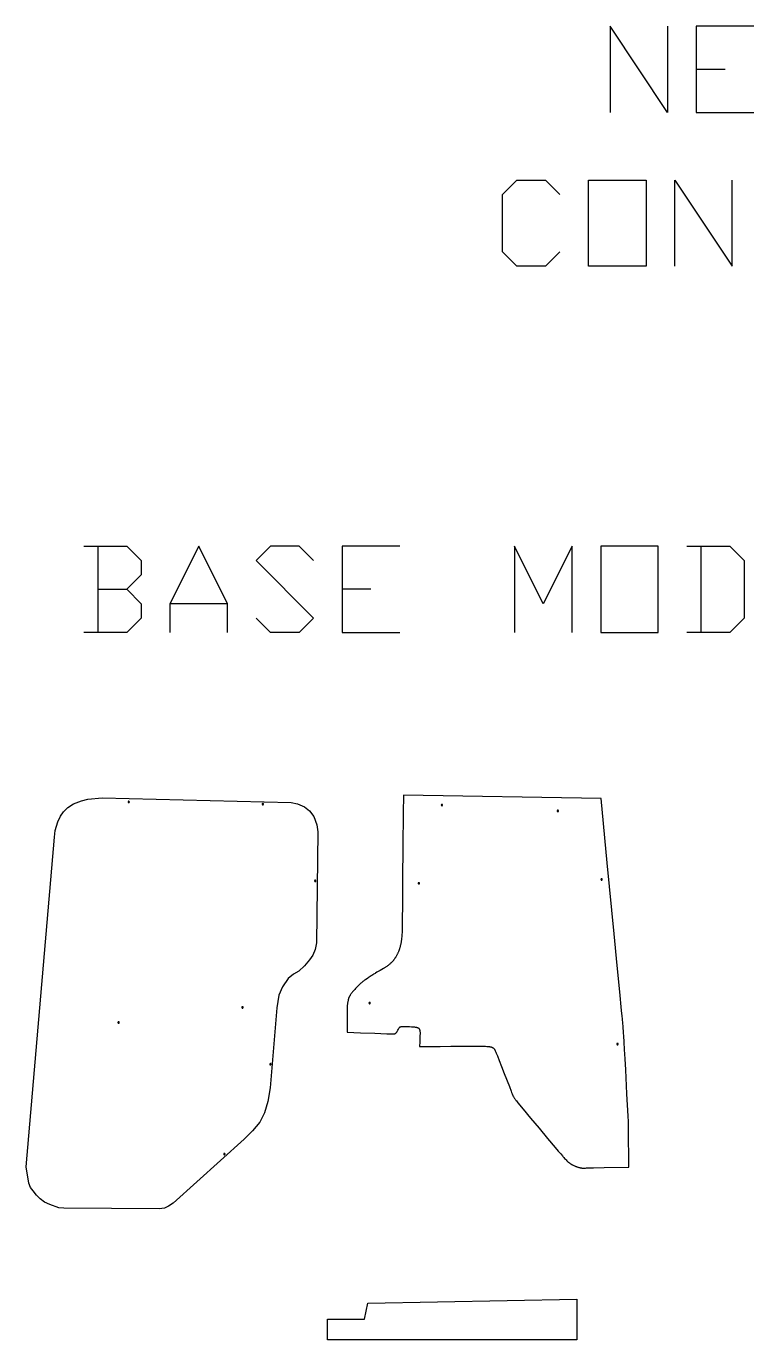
# Model space of a CAD drawing. Extents: x 0 to 7869, y -7620 to 8.
# Drawn here: x 1270 to 3415, y -3866 to 8 of the extents above; entities that cross this region are included whole.
import ezdxf

# ---------------------------------------------------------------- set-up
doc = ezdxf.new("R2010")
doc.units = 0
doc.layers.add('Default_Layer', color=1, linetype='CONTINUOUS')

msp = doc.modelspace()

# ---------------------------------------------------------------- linework, layer by layer
at = {"layer": 'Default_Layer'}
for points in [[(3161, 8), (3161, -246), (2991.7, 8), (2991.7, -246)], [(3415, 8), (3245.7, 8), (3245.7, -246), (3415, -246)], [(3330.3, -119), (3245.7, -119)], [(2843.5, -657.2), (2801.2, -699.5), (2716.5, -699.5), (2674.2, -657.2), (2674.2, -487.9), (2716.5, -445.5), (2801.2, -445.5), (2843.5, -487.9)], [(3182.2, -699.5), (3182.2, -445.5), (3351.5, -699.5), (3351.5, -445.5)], [(1439.9, -1525.4), (1566.9, -1525.4), (1609.2, -1567.8), (1609.2, -1610.1), (1566.9, -1652.4)], [(1482.2, -1779.4), (1482.2, -1525.4)], [(1863.2, -1779.4), (1863.2, -1694.8), (1778.5, -1525.4), (1693.9, -1694.8), (1693.9, -1779.4)], [(2117.2, -1567.8), (2074.9, -1525.4), (1990.2, -1525.4), (1947.9, -1567.8), (2117.2, -1737.1), (2074.9, -1779.4), (1990.2, -1779.4), (1947.9, -1737.1)], [(2371.2, -1525.4), (2201.9, -1525.4), (2201.9, -1779.4), (2371.2, -1779.4)], [(2879.2, -1779.4), (2879.2, -1525.4), (2794.5, -1694.8), (2709.9, -1525.4), (2709.9, -1779.4)], [(3217.9, -1525.4), (3344.9, -1525.4), (3387.2, -1567.8), (3387.2, -1737.1), (3344.9, -1779.4), (3217.9, -1779.4)], [(3260.2, -1779.4), (3260.2, -1525.4)], [(1482.2, -1652.4), (1566.9, -1652.4), (1609.2, -1694.8), (1609.2, -1737.1), (1566.9, -1779.4), (1439.9, -1779.4)], [(2286.5, -1652.4), (2201.9, -1652.4)], [(1863.2, -1694.8), (1693.9, -1694.8)]]:
    msp.add_lwpolyline(points, dxfattribs=at)
for points in [[(2928.2, -699.5), (2928.2, -445.5), (3097.5, -445.5), (3097.5, -699.5), (2928.2, -699.5)], [(2963.9, -1779.4), (3133.2, -1779.4), (3133.2, -1525.4), (2963.9, -1525.4), (2963.9, -1779.4)], [(1912.6, -3274.5), (1703.5, -3462.4), (1689.7, -3471.7), (1677.7, -3477.6), (1662.1, -3479.3), (1380.9, -3477.5), (1366.4, -3476.1), (1339.5, -3466.8), (1323.8, -3459.8), (1311.3, -3450.3), (1300.4, -3439.1), (1290.3, -3426.8), (1283, -3416.1), (1277.7, -3403.6), (1270.2, -3356.1), (1353.5, -2383.1), (1355.2, -2363.3), (1363.2, -2338.4), (1370.7, -2321.4), (1380.4, -2308.4), (1392.7, -2296.4), (1409.8, -2284.8), (1433.2, -2276.4), (1451.7, -2271.6), (1493.8, -2267.3), (2050.9, -2281), (2069.7, -2284.9), (2090.7, -2294.4), (2104.8, -2305.8), (2118.2, -2322.9), (2126.8, -2347), (2129.8, -2367.9), (2126.1, -2695.5), (2121.8, -2714.3), (2115, -2731.6), (2105.3, -2745.5), (2090.5, -2763.1), (2074.2, -2778.1), (2058.3, -2787.7), (2041.9, -2800.4), (2026, -2824.9), (2015, -2849.8), (2008.8, -2886.8), (1989.7, -3123.1), (1981.9, -3163.4), (1972.4, -3196.5), (1958.4, -3223.5), (1936.9, -3249.8), (1912.6, -3274.5)], [(1570.1, -2279.6), (1570.1, -2279.8), (1570.1, -2280), (1570.2, -2280.2), (1570.2, -2280.4), (1570.3, -2280.6), (1570.4, -2280.8), (1570.5, -2280.9), (1570.7, -2281), (1570.8, -2281.2), (1570.9, -2281.3), (1571.1, -2281.4), (1571.3, -2281.5), (1571.5, -2281.5), (1571.7, -2281.6), (1571.9, -2281.6), (1572.1, -2281.6), (1572.3, -2281.6), (1572.5, -2281.6), (1572.7, -2281.5), (1572.8, -2281.5), (1573, -2281.4), (1573.2, -2281.3), (1573.3, -2281.2), (1573.5, -2281), (1573.6, -2280.9), (1573.7, -2280.8), (1573.8, -2280.6), (1573.9, -2280.4), (1574, -2280.2), (1574, -2280), (1574.1, -2279.8), (1574.1, -2279.6), (1574.1, -2279.4), (1574, -2279.2), (1574, -2279), (1573.9, -2278.9), (1573.8, -2278.7), (1573.7, -2278.5), (1573.6, -2278.4), (1573.5, -2278.2), (1573.3, -2278.1), (1573.2, -2278), (1573, -2277.9), (1572.8, -2277.8), (1572.7, -2277.7), (1572.5, -2277.7), (1572.3, -2277.6), (1572.1, -2277.6), (1571.9, -2277.6), (1571.7, -2277.7), (1571.5, -2277.7), (1571.3, -2277.8), (1571.1, -2277.9), (1570.9, -2278), (1570.8, -2278.1), (1570.7, -2278.2), (1570.5, -2278.4), (1570.4, -2278.5), (1570.3, -2278.7), (1570.2, -2278.9), (1570.2, -2279), (1570.1, -2279.2), (1570.1, -2279.4), (1570.1, -2279.6)], [(1965.8, -2285.7), (1965.8, -2285.9), (1965.9, -2286.1), (1965.9, -2286.3), (1966, -2286.5), (1966.1, -2286.7), (1966.2, -2286.9), (1966.3, -2287), (1966.4, -2287.1), (1966.6, -2287.3), (1966.7, -2287.4), (1966.9, -2287.5), (1967.1, -2287.6), (1967.2, -2287.6), (1967.4, -2287.7), (1967.6, -2287.7), (1967.8, -2287.7), (1968, -2287.7), (1968.2, -2287.7), (1968.4, -2287.6), (1968.6, -2287.6), (1968.8, -2287.5), (1969, -2287.4), (1969.1, -2287.3), (1969.3, -2287.1), (1969.4, -2287), (1969.5, -2286.9), (1969.6, -2286.7), (1969.7, -2286.5), (1969.7, -2286.3), (1969.8, -2286.1), (1969.8, -2285.9), (1969.8, -2285.7), (1969.8, -2285.5), (1969.8, -2285.3), (1969.7, -2285.1), (1969.7, -2285), (1969.6, -2284.8), (1969.5, -2284.6), (1969.4, -2284.5), (1969.3, -2284.3), (1969.1, -2284.2), (1969, -2284.1), (1968.8, -2284), (1968.6, -2283.9), (1968.4, -2283.8), (1968.2, -2283.8), (1968, -2283.7), (1967.8, -2283.7), (1967.6, -2283.7), (1967.4, -2283.8), (1967.2, -2283.8), (1967.1, -2283.9), (1966.9, -2284), (1966.7, -2284.1), (1966.6, -2284.2), (1966.4, -2284.3), (1966.3, -2284.5), (1966.2, -2284.6), (1966.1, -2284.8), (1966, -2285), (1965.9, -2285.1), (1965.9, -2285.3), (1965.8, -2285.5), (1965.8, -2285.7)], [(2382.3, -2259.9), (2381.7, -2313), (2380.8, -2410.7), (2379.9, -2508.4), (2379.5, -2551.1), (2379, -2593.7), (2378.8, -2616.8), (2378.5, -2639.9), (2378.4, -2648.1), (2378.3, -2656.3), (2378.2, -2660.1), (2378.1, -2663.8), (2378.1, -2665.5), (2377.8, -2669.4), (2377.5, -2673.3), (2377.2, -2677.3), (2376.8, -2681.3), (2376.6, -2683.3), (2376.4, -2685.2), (2376.2, -2687.1), (2375.9, -2688.9), (2375.7, -2690.7), (2375.4, -2692.5), (2375.1, -2694.2), (2374.8, -2695.8), (2374.5, -2697.4), (2374.2, -2699), (2373.8, -2700.6), (2373.4, -2702.2), (2373, -2703.8), (2372.6, -2705.4), (2372.2, -2707), (2371.7, -2708.6), (2371.2, -2710.2), (2370.8, -2711.8), (2370.3, -2713.3), (2369.8, -2714.8), (2369.3, -2716.3), (2368.8, -2717.7), (2368.3, -2719.1), (2367.7, -2720.5), (2367.2, -2721.8), (2366.6, -2723.1), (2366, -2724.4), (2365.4, -2725.8), (2364.8, -2727.1), (2364.2, -2728.4), (2363.5, -2729.8), (2362.9, -2731.1), (2362.2, -2732.4), (2361.5, -2733.6), (2360.8, -2734.9), (2360.1, -2736.1), (2359.4, -2737.3), (2358.7, -2738.4), (2358, -2739.6), (2357.2, -2740.6), (2356.5, -2741.7), (2355.7, -2742.7), (2355, -2743.8), (2354.1, -2744.8), (2353.3, -2745.9), (2352.5, -2746.9), (2351.6, -2747.9), (2350.8, -2748.9), (2349.9, -2749.9), (2349, -2750.8), (2348.1, -2751.8), (2347.3, -2752.7), (2346.4, -2753.6), (2345.5, -2754.4), (2343.8, -2756.1), (2343, -2756.8), (2342.1, -2757.6), (2341.3, -2758.3), (2340.4, -2759.1), (2339.5, -2759.8), (2338.6, -2760.5), (2336.8, -2761.9), (2334.9, -2763.2), (2333, -2764.5), (2331.1, -2765.8), (2329.2, -2767.1), (2328.1, -2767.8), (2326.7, -2768.7), (2324.9, -2769.8), (2323, -2770.9), (2318.6, -2773.5), (2313.7, -2776.3), (2304.1, -2781.9), (2300.1, -2784.2), (2298.4, -2785.2), (2297, -2786.1), (2294.4, -2787.7), (2291.8, -2789.4), (2289.2, -2791), (2286.6, -2792.7), (2284.1, -2794.4), (2281.6, -2796), (2279.3, -2797.6), (2277.1, -2799.1), (2273, -2802), (2270.9, -2803.4), (2268.8, -2804.9), (2266.8, -2806.3), (2264.7, -2807.8), (2262.7, -2809.4), (2261.8, -2810.2), (2260.8, -2811), (2258.8, -2812.6), (2256.9, -2814.4), (2254.9, -2816.2), (2252.9, -2818.1), (2251, -2820), (2249, -2821.9), (2247.1, -2823.8), (2245.2, -2825.8), (2243.3, -2827.8), (2241.1, -2830.2), (2238.8, -2832.6), (2236.5, -2835.1), (2234.3, -2837.6), (2232.4, -2839.8), (2230.7, -2841.8), (2230, -2842.7), (2229.4, -2843.5), (2228.3, -2844.9), (2227.2, -2846.3), (2226.2, -2847.7), (2225.2, -2849.2), (2224.7, -2849.9), (2224.2, -2850.7), (2223.8, -2851.4), (2223.3, -2852.2), (2222.9, -2853), (2222.5, -2853.8), (2222.1, -2854.6), (2221.7, -2855.4), (2221.4, -2856.2), (2221.1, -2857.1), (2220.7, -2858.1), (2220.4, -2859.1), (2220.1, -2860.1), (2219.9, -2861.2), (2219.6, -2862.3), (2219.3, -2863.4), (2218.9, -2865.6), (2218.4, -2867.7), (2218, -2869.8), (2217.7, -2871.7), (2217.4, -2873.6), (2217.1, -2875.4), (2216.8, -2877.2), (2216.6, -2879), (2216.4, -2880.9), (2216.2, -2882.7), (2216.1, -2884.6), (2216, -2886.4), (2215.9, -2887.8), (2215.9, -2889.9), (2215.8, -2896.4), (2215.8, -2905.1), (2215.8, -2915.4), (2215.9, -2938), (2215.9, -2948.9), (2216, -2958.8), (2255.2, -2960.2), (2298.3, -2961.9), (2333.6, -2963.2), (2344.7, -2963.6), (2347.9, -2963.7), (2349.3, -2963.7), (2350.3, -2963.7), (2351.3, -2963.7), (2352.3, -2963.7), (2353.3, -2963.6), (2354.3, -2963.6), (2354.7, -2963.5), (2355.2, -2963.5), (2355.7, -2963.4), (2356.1, -2963.3), (2356.5, -2963.1), (2357, -2963), (2357.4, -2962.8), (2357.8, -2962.6), (2358.1, -2962.4), (2358.5, -2962.1), (2358.9, -2961.9), (2359.2, -2961.6), (2359.9, -2961), (2360.6, -2960.4), (2361.2, -2959.8), (2361.8, -2959.1), (2362.4, -2958.4), (2362.7, -2958), (2363, -2957.5), (2363.4, -2956.9), (2363.9, -2956.1), (2364.8, -2954.5), (2365.7, -2952.8), (2367.5, -2949.4), (2368.2, -2948.1), (2368.5, -2947.6), (2368.7, -2947.3), (2369.5, -2946.1), (2369.9, -2945.5), (2370.3, -2944.9), (2370.7, -2944.4), (2371, -2944.1), (2371.2, -2943.9), (2371.4, -2943.6), (2371.7, -2943.4), (2372, -2943.2), (2372.3, -2943), (2372.6, -2942.9), (2373, -2942.7), (2373.5, -2942.5), (2374, -2942.4), (2374.5, -2942.3), (2375.1, -2942.1), (2376.3, -2941.9), (2377.6, -2941.7), (2378.9, -2941.5), (2380.2, -2941.4), (2381.4, -2941.3), (2382.3, -2941.3), (2383.8, -2941.3), (2385.8, -2941.4), (2388.2, -2941.5), (2393.8, -2941.8), (2400.1, -2942.1), (2406.4, -2942.5), (2412.1, -2942.9), (2414.4, -2943.1), (2416.4, -2943.3), (2417.8, -2943.4), (2418.3, -2943.5), (2418.6, -2943.5), (2419.7, -2943.8), (2420.9, -2944.1), (2422.1, -2944.4), (2423.2, -2944.8), (2424.3, -2945.2), (2424.8, -2945.4), (2425.3, -2945.6), (2425.7, -2945.8), (2426.1, -2946), (2426.4, -2946.2), (2426.7, -2946.4), (2426.9, -2946.6), (2427.1, -2946.9), (2427.3, -2947.1), (2427.5, -2947.4), (2428, -2948.1), (2428.4, -2948.7), (2428.8, -2949.4), (2429.1, -2950.1), (2429.4, -2950.8), (2429.7, -2951.4), (2429.9, -2952), (2430.1, -2952.7), (2430.3, -2953.5), (2430.5, -2954.4), (2430.7, -2955.3), (2430.8, -2956.3), (2431.1, -2958.2), (2431.2, -2958.5), (2431.2, -2958.9), (2431.2, -2960), (2431.2, -2961.6), (2431.1, -2963.5), (2431, -2968.3), (2430.8, -2974.1), (2430.2, -2987.3), (2429.7, -3000.5), (2458.8, -3000.4), (2490.3, -3000.3), (2522.4, -3000.2), (2553.1, -3000.2), (2580.5, -3000.1), (2602.8, -3000.1), (2618.1, -3000.1), (2622.5, -3000.1), (2624.5, -3000.2), (2628.4, -3000.4), (2630.5, -3000.5), (2632.5, -3000.7), (2634.4, -3000.9), (2635.4, -3001), (2636.3, -3001.2), (2637.1, -3001.3), (2637.9, -3001.5), (2638.6, -3001.6), (2639.3, -3001.8), (2640.6, -3002.2), (2641.9, -3002.7), (2642.5, -3002.9), (2643.2, -3003.2), (2643.8, -3003.4), (2644.4, -3003.7), (2645, -3004), (2645.6, -3004.3), (2646.2, -3004.7), (2646.8, -3005), (2647.3, -3005.4), (2647.9, -3005.8), (2648.4, -3006.2), (2648.8, -3006.7), (2649.1, -3007), (2649.3, -3007.2), (2649.8, -3007.9), (2650.3, -3008.6), (2650.8, -3009.5), (2651.3, -3010.4), (2651.8, -3011.3), (2652.3, -3012.3), (2652.8, -3013.4), (2653.8, -3015.6), (2654.7, -3017.9), (2655.7, -3020.1), (2656.6, -3022.2), (2657.5, -3024.3), (2659.1, -3028.5), (2664.4, -3042), (2671.5, -3060.2), (2679.5, -3080.7), (2694.5, -3119.1), (2699.5, -3132.2), (2701.1, -3136.1), (2701.8, -3138), (2702.9, -3140.6), (2704, -3143.3), (2704.6, -3144.6), (2705.2, -3146), (2705.9, -3147.3), (2706.5, -3148.5), (2707.3, -3149.8), (2708, -3151.1), (2708.8, -3152.4), (2709.7, -3153.7), (2710.6, -3155.1), (2711.5, -3156.4), (2712.4, -3157.6), (2713.3, -3158.9), (2713.9, -3159.7), (2715.2, -3161.3), (2719.8, -3166.8), (2735.5, -3185.6), (2757.3, -3211.8), (2782.2, -3241.7), (2807.3, -3271.7), (2829.5, -3298.2), (2838.6, -3309), (2845.8, -3317.6), (2850.8, -3323.5), (2852.4, -3325.3), (2853.3, -3326.3), (2855.3, -3328.5), (2857.4, -3330.8), (2859.6, -3333.1), (2861.8, -3335.4), (2864, -3337.6), (2865.1, -3338.6), (2866.1, -3339.6), (2867.1, -3340.5), (2868.1, -3341.4), (2869, -3342.2), (2869.9, -3342.9), (2870.7, -3343.5), (2871.6, -3344.2), (2872.5, -3344.8), (2873.4, -3345.4), (2874.3, -3346), (2875.2, -3346.6), (2876.1, -3347.2), (2877.1, -3347.8), (2878, -3348.3), (2878.9, -3348.9), (2879.9, -3349.4), (2880.9, -3349.9), (2882.8, -3350.9), (2884.8, -3351.8), (2886.9, -3352.7), (2888.1, -3353.2), (2889.3, -3353.8), (2890.7, -3354.3), (2892, -3354.8), (2893.4, -3355.3), (2894.8, -3355.8), (2896.2, -3356.3), (2897.7, -3356.7), (2899.1, -3357.2), (2900.5, -3357.6), (2901.9, -3357.9), (2903.3, -3358.3), (2904.7, -3358.5), (2906, -3358.8), (2907.3, -3359), (2908.5, -3359.1), (2909.8, -3359.2), (2911.1, -3359.2), (2912.4, -3359.3), (2913.7, -3359.3), (2915, -3359.2), (2916.3, -3359.2), (2918.9, -3359.1), (2921.5, -3359), (2924.1, -3358.8), (2925.4, -3358.8), (2926.7, -3358.8), (2932.2, -3358.7), (2942.7, -3358.5), (2974.3, -3357.9), (3046.7, -3356.5), (3046.4, -3318.9), (3046.2, -3277.9), (3046, -3243.7), (3045.9, -3232.4), (3045.8, -3228.8), (3045.8, -3226.7), (3045.7, -3224.2), (3045.6, -3221.6), (3045.3, -3216.6), (3045, -3211.5), (3044.8, -3206.4), (3041.3, -3140.7), (3037.5, -3069.7), (3035.8, -3037.2), (3034.3, -3009.4), (3033.1, -2988.4), (3032.7, -2981.1), (3032.4, -2976.2), (3031.9, -2969), (3031.4, -2961.9), (3030.8, -2954.8), (3030.3, -2947.7), (3029.7, -2940.5), (3029.1, -2933.4), (3027.9, -2919.2), (3027.1, -2911.1), (3025.5, -2894.7), (3020.3, -2840), (3012.7, -2762.2), (3003.6, -2668.2), (2983.3, -2459.2), (2964.9, -2268.9), (2382.3, -2259.9)], [(2493.8, -2288.8), (2493.8, -2289), (2493.9, -2289.2), (2493.9, -2289.4), (2494, -2289.5), (2494.1, -2289.7), (2494.2, -2289.9), (2494.3, -2290), (2494.4, -2290.2), (2494.6, -2290.3), (2494.7, -2290.4), (2494.9, -2290.5), (2495.1, -2290.6), (2495.2, -2290.7), (2495.4, -2290.7), (2495.6, -2290.8), (2495.8, -2290.8), (2496, -2290.8), (2496.2, -2290.7), (2496.4, -2290.7), (2496.6, -2290.6), (2496.8, -2290.5), (2497, -2290.4), (2497.1, -2290.3), (2497.2, -2290.2), (2497.4, -2290), (2497.5, -2289.9), (2497.6, -2289.7), (2497.7, -2289.5), (2497.7, -2289.4), (2497.8, -2289.2), (2497.8, -2289), (2497.8, -2288.8), (2497.8, -2288.6), (2497.8, -2288.4), (2497.7, -2288.2), (2497.7, -2288), (2497.6, -2287.8), (2497.5, -2287.6), (2497.4, -2287.5), (2497.2, -2287.3), (2497.1, -2287.2), (2497, -2287.1), (2496.8, -2287), (2496.6, -2286.9), (2496.4, -2286.9), (2496.2, -2286.8), (2496, -2286.8), (2495.8, -2286.8), (2495.6, -2286.8), (2495.4, -2286.8), (2495.2, -2286.9), (2495.1, -2286.9), (2494.9, -2287), (2494.7, -2287.1), (2494.6, -2287.2), (2494.4, -2287.3), (2494.3, -2287.5), (2494.2, -2287.6), (2494.1, -2287.8), (2494, -2288), (2493.9, -2288.2), (2493.9, -2288.4), (2493.8, -2288.6), (2493.8, -2288.8)], [(2835.3, -2306.1), (2835.3, -2306.3), (2835.4, -2306.5), (2835.4, -2306.7), (2835.5, -2306.8), (2835.6, -2307), (2835.7, -2307.2), (2835.8, -2307.3), (2835.9, -2307.5), (2836, -2307.6), (2836.2, -2307.7), (2836.4, -2307.8), (2836.5, -2307.9), (2836.7, -2308), (2836.9, -2308), (2837.1, -2308.1), (2837.3, -2308.1), (2837.5, -2308.1), (2837.7, -2308), (2837.9, -2308), (2838.1, -2307.9), (2838.3, -2307.8), (2838.4, -2307.7), (2838.6, -2307.6), (2838.7, -2307.5), (2838.9, -2307.3), (2839, -2307.2), (2839.1, -2307), (2839.2, -2306.8), (2839.2, -2306.7), (2839.3, -2306.5), (2839.3, -2306.3), (2839.3, -2306.1), (2839.3, -2305.9), (2839.3, -2305.7), (2839.2, -2305.5), (2839.2, -2305.3), (2839.1, -2305.1), (2839, -2304.9), (2838.9, -2304.8), (2838.7, -2304.6), (2838.6, -2304.5), (2838.4, -2304.4), (2838.3, -2304.3), (2838.1, -2304.2), (2837.9, -2304.2), (2837.7, -2304.1), (2837.5, -2304.1), (2837.3, -2304.1), (2837.1, -2304.1), (2836.9, -2304.1), (2836.7, -2304.2), (2836.5, -2304.2), (2836.4, -2304.3), (2836.2, -2304.4), (2836, -2304.5), (2835.9, -2304.6), (2835.8, -2304.8), (2835.7, -2304.9), (2835.6, -2305.1), (2835.5, -2305.3), (2835.4, -2305.5), (2835.4, -2305.7), (2835.3, -2305.9), (2835.3, -2306.1)], [(2120, -2512.3), (2120.1, -2512.5), (2120.1, -2512.7), (2120.1, -2512.9), (2120.2, -2513.1), (2120.3, -2513.3), (2120.4, -2513.5), (2120.5, -2513.6), (2120.6, -2513.7), (2120.8, -2513.9), (2120.9, -2514), (2121.1, -2514.1), (2121.3, -2514.2), (2121.5, -2514.2), (2121.6, -2514.3), (2121.8, -2514.3), (2122, -2514.3), (2122.3, -2514.3), (2122.4, -2514.3), (2122.6, -2514.2), (2122.8, -2514.2), (2123, -2514.1), (2123.2, -2514), (2123.3, -2513.9), (2123.5, -2513.7), (2123.6, -2513.6), (2123.7, -2513.5), (2123.8, -2513.3), (2123.9, -2513.1), (2124, -2512.9), (2124, -2512.7), (2124, -2512.5), (2124, -2512.3), (2124, -2512.1), (2124, -2511.9), (2124, -2511.7), (2123.9, -2511.6), (2123.8, -2511.4), (2123.7, -2511.2), (2123.6, -2511.1), (2123.5, -2510.9), (2123.3, -2510.8), (2123.2, -2510.7), (2123, -2510.6), (2122.8, -2510.5), (2122.6, -2510.4), (2122.4, -2510.4), (2122.3, -2510.3), (2122, -2510.3), (2121.8, -2510.3), (2121.6, -2510.4), (2121.5, -2510.4), (2121.3, -2510.5), (2121.1, -2510.6), (2120.9, -2510.7), (2120.8, -2510.8), (2120.6, -2510.9), (2120.5, -2511.1), (2120.4, -2511.2), (2120.3, -2511.4), (2120.2, -2511.6), (2120.1, -2511.7), (2120.1, -2511.9), (2120.1, -2512.1), (2120, -2512.3)], [(2425.6, -2519.6), (2425.6, -2519.8), (2425.6, -2520), (2425.7, -2520.2), (2425.7, -2520.4), (2425.8, -2520.6), (2425.9, -2520.7), (2426, -2520.9), (2426.2, -2521), (2426.3, -2521.1), (2426.5, -2521.3), (2426.6, -2521.4), (2426.8, -2521.4), (2427, -2521.5), (2427.2, -2521.6), (2427.4, -2521.6), (2427.6, -2521.6), (2427.8, -2521.6), (2428, -2521.6), (2428.2, -2521.5), (2428.4, -2521.4), (2428.5, -2521.4), (2428.7, -2521.3), (2428.9, -2521.1), (2429, -2521), (2429.1, -2520.9), (2429.2, -2520.7), (2429.3, -2520.6), (2429.4, -2520.4), (2429.5, -2520.2), (2429.5, -2520), (2429.6, -2519.8), (2429.6, -2519.6), (2429.6, -2519.4), (2429.5, -2519.2), (2429.5, -2519), (2429.4, -2518.8), (2429.3, -2518.6), (2429.2, -2518.5), (2429.1, -2518.3), (2429, -2518.2), (2428.9, -2518.1), (2428.7, -2517.9), (2428.5, -2517.8), (2428.4, -2517.8), (2428.2, -2517.7), (2428, -2517.6), (2427.8, -2517.6), (2427.6, -2517.6), (2427.4, -2517.6), (2427.2, -2517.6), (2427, -2517.7), (2426.8, -2517.8), (2426.6, -2517.8), (2426.5, -2517.9), (2426.3, -2518.1), (2426.2, -2518.2), (2426, -2518.3), (2425.9, -2518.5), (2425.8, -2518.6), (2425.7, -2518.8), (2425.7, -2519), (2425.6, -2519.2), (2425.6, -2519.4), (2425.6, -2519.6)], [(2964.6, -2508.1), (2964.6, -2508.3), (2964.6, -2508.5), (2964.7, -2508.7), (2964.7, -2508.8), (2964.8, -2509), (2964.9, -2509.2), (2965, -2509.3), (2965.2, -2509.5), (2965.3, -2509.6), (2965.5, -2509.7), (2965.6, -2509.8), (2965.8, -2509.9), (2966, -2510), (2966.2, -2510), (2966.4, -2510.1), (2966.6, -2510.1), (2966.8, -2510.1), (2967, -2510), (2967.2, -2510), (2967.4, -2509.9), (2967.5, -2509.8), (2967.7, -2509.7), (2967.8, -2509.6), (2968, -2509.5), (2968.1, -2509.3), (2968.2, -2509.2), (2968.3, -2509), (2968.4, -2508.8), (2968.5, -2508.7), (2968.5, -2508.5), (2968.6, -2508.3), (2968.6, -2508.1), (2968.6, -2507.9), (2968.5, -2507.7), (2968.5, -2507.5), (2968.4, -2507.3), (2968.3, -2507.1), (2968.2, -2506.9), (2968.1, -2506.8), (2968, -2506.6), (2967.8, -2506.5), (2967.7, -2506.4), (2967.5, -2506.3), (2967.4, -2506.2), (2967.2, -2506.2), (2967, -2506.1), (2966.8, -2506.1), (2966.6, -2506.1), (2966.4, -2506.1), (2966.2, -2506.1), (2966, -2506.2), (2965.8, -2506.2), (2965.6, -2506.3), (2965.5, -2506.4), (2965.3, -2506.5), (2965.2, -2506.6), (2965, -2506.8), (2964.9, -2506.9), (2964.8, -2507.1), (2964.7, -2507.3), (2964.7, -2507.5), (2964.6, -2507.7), (2964.6, -2507.9), (2964.6, -2508.1)], [(1905.6, -2885.5), (1905.6, -2885.7), (1905.7, -2885.9), (1905.7, -2886.1), (1905.8, -2886.3), (1905.9, -2886.4), (1906, -2886.6), (1906.1, -2886.7), (1906.2, -2886.9), (1906.4, -2887), (1906.5, -2887.1), (1906.7, -2887.2), (1906.9, -2887.3), (1907, -2887.4), (1907.2, -2887.4), (1907.4, -2887.5), (1907.6, -2887.5), (1907.8, -2887.5), (1908, -2887.4), (1908.2, -2887.4), (1908.4, -2887.3), (1908.6, -2887.2), (1908.8, -2887.1), (1908.9, -2887), (1909.1, -2886.9), (1909.2, -2886.7), (1909.3, -2886.6), (1909.4, -2886.4), (1909.5, -2886.3), (1909.5, -2886.1), (1909.6, -2885.9), (1909.6, -2885.7), (1909.6, -2885.5), (1909.6, -2885.3), (1909.6, -2885.1), (1909.5, -2884.9), (1909.5, -2884.7), (1909.4, -2884.5), (1909.3, -2884.4), (1909.2, -2884.2), (1909.1, -2884.1), (1908.9, -2883.9), (1908.8, -2883.8), (1908.6, -2883.7), (1908.4, -2883.6), (1908.2, -2883.6), (1908, -2883.5), (1907.8, -2883.5), (1907.6, -2883.5), (1907.4, -2883.5), (1907.2, -2883.5), (1907, -2883.6), (1906.9, -2883.6), (1906.7, -2883.7), (1906.5, -2883.8), (1906.4, -2883.9), (1906.2, -2884.1), (1906.1, -2884.2), (1906, -2884.4), (1905.9, -2884.5), (1905.8, -2884.7), (1905.7, -2884.9), (1905.7, -2885.1), (1905.6, -2885.3), (1905.6, -2885.5)], [(2280.6, -2872.7), (2280.6, -2872.9), (2280.6, -2873.1), (2280.7, -2873.3), (2280.7, -2873.5), (2280.8, -2873.6), (2280.9, -2873.8), (2281, -2874), (2281.2, -2874.1), (2281.3, -2874.2), (2281.5, -2874.3), (2281.6, -2874.4), (2281.8, -2874.5), (2282, -2874.6), (2282.2, -2874.7), (2282.4, -2874.7), (2282.6, -2874.7), (2282.8, -2874.7), (2283, -2874.7), (2283.2, -2874.6), (2283.4, -2874.5), (2283.5, -2874.4), (2283.7, -2874.3), (2283.8, -2874.2), (2284, -2874.1), (2284.1, -2874), (2284.2, -2873.8), (2284.3, -2873.6), (2284.4, -2873.5), (2284.5, -2873.3), (2284.5, -2873.1), (2284.6, -2872.9), (2284.6, -2872.7), (2284.6, -2872.5), (2284.5, -2872.3), (2284.5, -2872.1), (2284.4, -2871.9), (2284.3, -2871.7), (2284.2, -2871.6), (2284.1, -2871.4), (2284, -2871.3), (2283.8, -2871.1), (2283.7, -2871), (2283.5, -2870.9), (2283.4, -2870.8), (2283.2, -2870.8), (2283, -2870.7), (2282.8, -2870.7), (2282.6, -2870.7), (2282.4, -2870.7), (2282.2, -2870.7), (2282, -2870.8), (2281.8, -2870.8), (2281.6, -2870.9), (2281.5, -2871), (2281.3, -2871.1), (2281.2, -2871.3), (2281, -2871.4), (2280.9, -2871.6), (2280.8, -2871.7), (2280.7, -2871.9), (2280.7, -2872.1), (2280.6, -2872.3), (2280.6, -2872.5), (2280.6, -2872.7)], [(1540.5, -2930), (1540.5, -2930.2), (1540.5, -2930.4), (1540.6, -2930.6), (1540.6, -2930.8), (1540.7, -2931), (1540.8, -2931.2), (1540.9, -2931.3), (1541.1, -2931.4), (1541.2, -2931.6), (1541.4, -2931.7), (1541.5, -2931.8), (1541.7, -2931.9), (1541.9, -2931.9), (1542.1, -2932), (1542.3, -2932), (1542.5, -2932), (1542.7, -2932), (1542.9, -2932), (1543.1, -2931.9), (1543.3, -2931.9), (1543.4, -2931.8), (1543.6, -2931.7), (1543.8, -2931.6), (1543.9, -2931.4), (1544, -2931.3), (1544.1, -2931.2), (1544.2, -2931), (1544.3, -2930.8), (1544.4, -2930.6), (1544.4, -2930.4), (1544.5, -2930.2), (1544.5, -2930), (1544.5, -2929.8), (1544.4, -2929.6), (1544.4, -2929.4), (1544.3, -2929.3), (1544.2, -2929.1), (1544.1, -2928.9), (1544, -2928.8), (1543.9, -2928.6), (1543.8, -2928.5), (1543.6, -2928.4), (1543.4, -2928.3), (1543.3, -2928.2), (1543.1, -2928.1), (1542.9, -2928.1), (1542.7, -2928), (1542.5, -2928), (1542.3, -2928), (1542.1, -2928.1), (1541.9, -2928.1), (1541.7, -2928.2), (1541.5, -2928.3), (1541.4, -2928.4), (1541.2, -2928.5), (1541.1, -2928.6), (1540.9, -2928.8), (1540.8, -2928.9), (1540.7, -2929.1), (1540.6, -2929.3), (1540.6, -2929.4), (1540.5, -2929.6), (1540.5, -2929.8), (1540.5, -2930)], [(3011.4, -2993.7), (3011.4, -2993.9), (3011.4, -2994.1), (3011.5, -2994.3), (3011.5, -2994.5), (3011.6, -2994.6), (3011.7, -2994.8), (3011.8, -2995), (3012, -2995.1), (3012.1, -2995.2), (3012.3, -2995.3), (3012.4, -2995.4), (3012.6, -2995.5), (3012.8, -2995.6), (3013, -2995.6), (3013.2, -2995.7), (3013.4, -2995.7), (3013.6, -2995.7), (3013.8, -2995.6), (3014, -2995.6), (3014.2, -2995.5), (3014.3, -2995.4), (3014.5, -2995.3), (3014.6, -2995.2), (3014.8, -2995.1), (3014.9, -2995), (3015, -2994.8), (3015.1, -2994.6), (3015.2, -2994.5), (3015.3, -2994.3), (3015.3, -2994.1), (3015.4, -2993.9), (3015.4, -2993.7), (3015.4, -2993.5), (3015.3, -2993.3), (3015.3, -2993.1), (3015.2, -2992.9), (3015.1, -2992.7), (3015, -2992.6), (3014.9, -2992.4), (3014.8, -2992.3), (3014.6, -2992.1), (3014.5, -2992), (3014.3, -2991.9), (3014.2, -2991.8), (3014, -2991.8), (3013.8, -2991.7), (3013.6, -2991.7), (3013.4, -2991.7), (3013.2, -2991.7), (3013, -2991.7), (3012.8, -2991.8), (3012.6, -2991.8), (3012.4, -2991.9), (3012.3, -2992), (3012.1, -2992.1), (3012, -2992.3), (3011.8, -2992.4), (3011.7, -2992.6), (3011.6, -2992.7), (3011.5, -2992.9), (3011.5, -2993.1), (3011.4, -2993.3), (3011.4, -2993.5), (3011.4, -2993.7)], [(1987.9, -3053.3), (1987.9, -3053.5), (1988, -3053.7), (1988, -3053.9), (1988.1, -3054.1), (1988.2, -3054.2), (1988.3, -3054.4), (1988.4, -3054.5), (1988.5, -3054.7), (1988.7, -3054.8), (1988.8, -3054.9), (1989, -3055), (1989.2, -3055.1), (1989.3, -3055.2), (1989.5, -3055.2), (1989.7, -3055.3), (1989.9, -3055.3), (1990.1, -3055.3), (1990.3, -3055.2), (1990.5, -3055.2), (1990.7, -3055.1), (1990.9, -3055), (1991.1, -3054.9), (1991.2, -3054.8), (1991.4, -3054.7), (1991.5, -3054.5), (1991.6, -3054.4), (1991.7, -3054.2), (1991.8, -3054.1), (1991.8, -3053.9), (1991.9, -3053.7), (1991.9, -3053.5), (1991.9, -3053.3), (1991.9, -3053.1), (1991.9, -3052.9), (1991.8, -3052.7), (1991.8, -3052.5), (1991.7, -3052.3), (1991.6, -3052.2), (1991.5, -3052), (1991.4, -3051.9), (1991.2, -3051.7), (1991.1, -3051.6), (1990.9, -3051.5), (1990.7, -3051.4), (1990.5, -3051.4), (1990.3, -3051.3), (1990.1, -3051.3), (1989.9, -3051.3), (1989.7, -3051.3), (1989.5, -3051.3), (1989.3, -3051.4), (1989.2, -3051.4), (1989, -3051.5), (1988.8, -3051.6), (1988.7, -3051.7), (1988.5, -3051.9), (1988.4, -3052), (1988.3, -3052.2), (1988.2, -3052.3), (1988.1, -3052.5), (1988, -3052.7), (1988, -3052.9), (1987.9, -3053.1), (1987.9, -3053.3)], [(1852.2, -3318), (1852.2, -3318.2), (1852.2, -3318.4), (1852.2, -3318.6), (1852.3, -3318.8), (1852.4, -3319), (1852.5, -3319.1), (1852.6, -3319.3), (1852.7, -3319.4), (1852.9, -3319.6), (1853, -3319.7), (1853.2, -3319.8), (1853.4, -3319.9), (1853.6, -3319.9), (1853.8, -3320), (1854, -3320), (1854.2, -3320), (1854.4, -3320), (1854.6, -3320), (1854.8, -3319.9), (1854.9, -3319.9), (1855.1, -3319.8), (1855.3, -3319.7), (1855.4, -3319.6), (1855.6, -3319.4), (1855.7, -3319.3), (1855.8, -3319.1), (1855.9, -3319), (1856, -3318.8), (1856.1, -3318.6), (1856.1, -3318.4), (1856.1, -3318.2), (1856.2, -3318), (1856.1, -3317.8), (1856.1, -3317.6), (1856.1, -3317.4), (1856, -3317.2), (1855.9, -3317.1), (1855.8, -3316.9), (1855.7, -3316.8), (1855.6, -3316.6), (1855.4, -3316.5), (1855.3, -3316.4), (1855.1, -3316.3), (1854.9, -3316.2), (1854.8, -3316.1), (1854.6, -3316.1), (1854.4, -3316), (1854.2, -3316), (1854, -3316), (1853.8, -3316.1), (1853.6, -3316.1), (1853.4, -3316.2), (1853.2, -3316.3), (1853, -3316.4), (1852.9, -3316.5), (1852.7, -3316.6), (1852.6, -3316.8), (1852.5, -3316.9), (1852.4, -3317.1), (1852.3, -3317.2), (1852.2, -3317.4), (1852.2, -3317.6), (1852.2, -3317.8), (1852.2, -3318)], [(2893.6, -3865.5), (2271.8, -3865.5), (2158.5, -3865.5), (2158.5, -3835.4), (2158.5, -3805.1), (2267.6, -3805.1), (2277, -3758), (2893.6, -3746.2), (2893.6, -3865.5)]]:
    msp.add_lwpolyline(points, close=True, dxfattribs=at)

doc.saveas('drawing.dxf')
